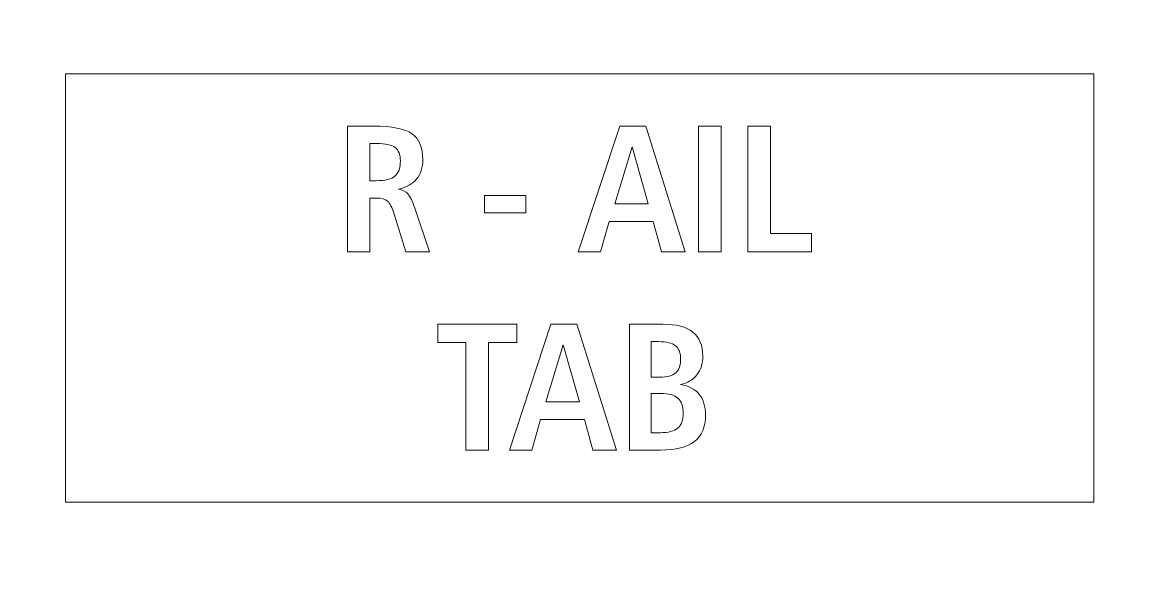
# Model space of a CAD drawing. Header units: millimetres. Extents: x -170 to 781, y -239 to -77.
# Drawn here: x 553.67 to 579.95, y -135.79 to -122.96 of the extents above; entities that cross this region are included whole.
import ezdxf

# ---------------------------------------------------------------- set-up
doc = ezdxf.new("R2010")
doc.units = ezdxf.units.MM
doc.header["$MEASUREMENT"] = 0
for name, color, linetype in [('Cut', 7, 'Continuous'), ('Engrave', 7, 'Continuous'), ('Mask', 7, 'Continuous')]:
    doc.layers.add(name, color=color, linetype=linetype)

msp = doc.modelspace()

# ---------------------------------------------------------------- linework, layer by layer
at = {"layer": 'Cut', "color": 250, "lineweight": 9}
msp.add_open_spline([(625.8935, -133.0419), (625.8935, -133.0419), (625.8935, -185.2646), (625.8935, -185.2646), (625.8935, -185.2646), (625.8935, -185.2654), (625.8935, -185.2661), (625.8935, -185.2669), (625.8935, -185.2669), (625.8935, -185.2669), (625.8935, -189.7544), (625.8935, -189.7544), (625.8935, -189.7544), (625.8935, -189.7544), (625.8935, -204.7521), (625.8935, -204.7521), (625.8935, -204.7521), (625.8935, -204.7529), (625.8935, -204.7536), (625.8935, -204.7544), (625.8935, -204.7544), (625.8935, -204.7544), (625.8935, -211.5419), (625.8935, -211.5419), (625.8935, -211.5419), (625.8935, -211.5419), (625.8935, -218.3294), (625.8935, -218.3294), (625.8935, -218.3294), (625.8933, -218.7274), (625.7349, -219.1091), (625.4532, -219.3904), (625.4532, -219.3904), (625.1716, -219.6717), (624.7916, -219.8296), (624.3935, -219.8294), (624.3935, -219.8294), (624.3935, -219.8294), (621.931, -219.8294), (621.931, -219.8294), (621.931, -219.8294), (619.7874, -219.8294), (617.8067, -220.973), (616.7349, -222.8294), (616.7349, -222.8294), (615.6631, -224.6858), (615.6631, -226.973), (616.7349, -228.8294), (616.7349, -228.8294), (617.8067, -230.6858), (619.7874, -231.8294), (621.931, -231.8294), (621.931, -231.8294), (621.931, -231.8294), (624.3935, -231.8294), (624.3935, -231.8294), (624.3935, -231.8294), (624.7916, -231.8296), (625.1733, -231.988), (625.4546, -232.2697), (625.4546, -232.2697), (625.7359, -232.5513), (625.8938, -232.9313), (625.8935, -233.3294), (625.8935, -233.3294), (625.8935, -233.3294), (625.8935, -237.8169), (625.8935, -237.8169), (625.8935, -237.8169), (625.8933, -238.2149), (625.7349, -238.5966), (625.4532, -238.8779), (625.4532, -238.8779), (625.1716, -239.1592), (624.7916, -239.3171), (624.3935, -239.3169), (624.3935, -239.3169), (624.3935, -239.3169), (482.9435, -239.3169), (482.9435, -239.3169), (482.9435, -239.3169), (482.5455, -239.3166), (482.1638, -239.1582), (481.8825, -238.8766), (481.8825, -238.8766), (481.6012, -238.5949), (481.4433, -238.2149), (481.4435, -237.8169), (481.4435, -237.8169), (481.4435, -237.8169), (481.4435, -233.3294), (481.4435, -233.3294), (481.4435, -233.3294), (481.4438, -232.9313), (481.6022, -232.5496), (481.8838, -232.2683), (481.8838, -232.2683), (482.1655, -231.987), (482.5455, -231.8291), (482.9435, -231.8294), (482.9435, -231.8294), (482.9435, -231.8294), (485.406, -231.8294), (485.406, -231.8294), (485.406, -231.8294), (487.5496, -231.8294), (489.5304, -230.6858), (490.6022, -228.8294), (490.6022, -228.8294), (491.674, -226.973), (491.674, -224.6858), (490.6022, -222.8294), (490.6022, -222.8294), (489.5304, -220.973), (487.5496, -219.8294), (485.406, -219.8294), (485.406, -219.8294), (485.406, -219.8294), (482.9435, -219.8294), (482.9435, -219.8294), (482.9435, -219.8294), (482.5455, -219.8291), (482.1638, -219.6707), (481.8825, -219.3891), (481.8825, -219.3891), (481.6012, -219.1074), (481.4433, -218.7274), (481.4435, -218.3294), (481.4435, -218.3294), (481.4435, -218.3294), (481.4435, -211.5419), (481.4435, -211.5419), (481.4435, -211.5419), (481.4435, -211.5419), (481.4435, -204.7544), (481.4435, -204.7544), (481.4435, -204.7544), (481.4435, -204.7544), (481.4435, -189.7559), (481.4435, -189.7559), (481.4435, -189.7559), (481.4435, -189.7554), (481.4435, -189.7549), (481.4435, -189.7544), (481.4435, -189.7544), (481.4435, -189.7544), (481.4435, -185.2669), (481.4435, -185.2669), (481.4435, -185.2669), (481.4435, -185.2669), (481.4435, -133.0434), (481.4435, -133.0434), (481.4435, -133.0434), (481.4435, -133.0429), (481.4435, -133.0424), (481.4435, -133.0419), (481.4435, -133.0419), (481.4435, -133.0419), (481.4435, -128.5544), (481.4435, -128.5544), (481.4435, -128.5544), (481.4435, -128.5544), (481.4435, -113.5559), (481.4435, -113.5559), (481.4435, -113.5559), (481.4435, -113.5554), (481.4435, -113.5549), (481.4435, -113.5544), (481.4435, -113.5544), (481.4435, -113.5544), (481.4435, -106.7669), (481.4435, -106.7669), (481.4435, -106.7669), (481.4435, -106.7669), (481.4435, -99.9794), (481.4435, -99.9794), (481.4435, -99.9794), (481.4438, -99.5813), (481.6022, -99.1996), (481.8838, -98.9183), (481.8838, -98.9183), (482.1655, -98.637), (482.5455, -98.4791), (482.9435, -98.4794), (482.9435, -98.4794), (482.9435, -98.4794), (485.406, -98.4794), (485.406, -98.4794), (485.406, -98.4794), (487.5496, -98.4794), (489.5304, -97.3358), (490.6022, -95.4794), (490.6022, -95.4794), (491.674, -93.623), (491.674, -91.3358), (490.6022, -89.4794), (490.6022, -89.4794), (489.5304, -87.623), (487.5496, -86.4794), (485.406, -86.4794), (485.406, -86.4794), (485.406, -86.4794), (482.9435, -86.4794), (482.9435, -86.4794), (482.9435, -86.4794), (482.5455, -86.4791), (482.1638, -86.3207), (481.8825, -86.0391), (481.8825, -86.0391), (481.6012, -85.7574), (481.4433, -85.3774), (481.4435, -84.9794), (481.4435, -84.9794), (481.4435, -84.9794), (481.4435, -80.4919), (481.4435, -80.4919), (481.4435, -80.4919), (481.4438, -80.0938), (481.6022, -79.7121), (481.8838, -79.4308), (481.8838, -79.4308), (482.1655, -79.1495), (482.5455, -78.9916), (482.9435, -78.9919), (482.9435, -78.9919), (482.9435, -78.9919), (624.3935, -78.9919), (624.3935, -78.9919), (624.3935, -78.9919), (624.7916, -78.9921), (625.1733, -79.1505), (625.4546, -79.4322), (625.4546, -79.4322), (625.7359, -79.7138), (625.8938, -80.0938), (625.8935, -80.4919), (625.8935, -80.4919), (625.8935, -80.4919), (625.8935, -84.9794), (625.8935, -84.9794), (625.8935, -84.9794), (625.8933, -85.3774), (625.7349, -85.7591), (625.4532, -86.0404), (625.4532, -86.0404), (625.1716, -86.3217), (624.7916, -86.4796), (624.3935, -86.4794), (624.3935, -86.4794), (624.3935, -86.4794), (621.931, -86.4794), (621.931, -86.4794), (621.931, -86.4794), (619.7874, -86.4794), (617.8067, -87.623), (616.7349, -89.4794), (616.7349, -89.4794), (615.6631, -91.3358), (615.6631, -93.623), (616.7349, -95.4794), (616.7349, -95.4794), (617.8067, -97.3358), (619.7874, -98.4794), (621.931, -98.4794), (621.931, -98.4794), (621.931, -98.4794), (624.3935, -98.4794), (624.3935, -98.4794), (624.3935, -98.4794), (624.7916, -98.4796), (625.1733, -98.638), (625.4546, -98.9197), (625.4546, -98.9197), (625.7359, -99.2013), (625.8938, -99.5813), (625.8935, -99.9794), (625.8935, -99.9794), (625.8935, -99.9794), (625.8935, -106.7669), (625.8935, -106.7669), (625.8935, -106.7669), (625.8935, -106.7669), (625.8935, -113.5544), (625.8935, -113.5544), (625.8935, -113.5544), (625.8935, -113.5544), (625.8935, -128.5521), (625.8935, -128.5521), (625.8935, -128.5521), (625.8935, -128.5529), (625.8935, -128.5536), (625.8935, -128.5544), (625.8935, -128.5544), (625.8935, -128.5544), (625.8935, -133.0419), (625.8935, -133.0419)], degree=3, knots=[0, 0, 0, 0, 0.0133333, 0.0133333, 0.0133333, 0.0133333, 0.0266667, 0.0266667, 0.0266667, 0.0266667, 0.04, 0.04, 0.04, 0.04, 0.0533333, 0.0533333, 0.0533333, 0.0533333, 0.0666667, 0.0666667, 0.0666667, 0.0666667, 0.08, 0.08, 0.08, 0.08, 0.0933333, 0.0933333, 0.0933333, 0.0933333, 0.1066667, 0.1066667, 0.1066667, 0.1066667, 0.12, 0.12, 0.12, 0.12, 0.1333333, 0.1333333, 0.1333333, 0.1333333, 0.1466667, 0.1466667, 0.1466667, 0.1466667, 0.16, 0.16, 0.16, 0.16, 0.1733333, 0.1733333, 0.1733333, 0.1733333, 0.1866667, 0.1866667, 0.1866667, 0.1866667, 0.2, 0.2, 0.2, 0.2, 0.2133333, 0.2133333, 0.2133333, 0.2133333, 0.2266667, 0.2266667, 0.2266667, 0.2266667, 0.24, 0.24, 0.24, 0.24, 0.2533333, 0.2533333, 0.2533333, 0.2533333, 0.2666667, 0.2666667, 0.2666667, 0.2666667, 0.28, 0.28, 0.28, 0.28, 0.2933333, 0.2933333, 0.2933333, 0.2933333, 0.3066667, 0.3066667, 0.3066667, 0.3066667, 0.32, 0.32, 0.32, 0.32, 0.3333333, 0.3333333, 0.3333333, 0.3333333, 0.3466667, 0.3466667, 0.3466667, 0.3466667, 0.36, 0.36, 0.36, 0.36, 0.3733333, 0.3733333, 0.3733333, 0.3733333, 0.3866667, 0.3866667, 0.3866667, 0.3866667, 0.4, 0.4, 0.4, 0.4, 0.4133333, 0.4133333, 0.4133333, 0.4133333, 0.4266667, 0.4266667, 0.4266667, 0.4266667, 0.44, 0.44, 0.44, 0.44, 0.4533333, 0.4533333, 0.4533333, 0.4533333, 0.4666667, 0.4666667, 0.4666667, 0.4666667, 0.48, 0.48, 0.48, 0.48, 0.4933333, 0.4933333, 0.4933333, 0.4933333, 0.5066667, 0.5066667, 0.5066667, 0.5066667, 0.52, 0.52, 0.52, 0.52, 0.5333333, 0.5333333, 0.5333333, 0.5333333, 0.5466667, 0.5466667, 0.5466667, 0.5466667, 0.56, 0.56, 0.56, 0.56, 0.5733333, 0.5733333, 0.5733333, 0.5733333, 0.5866667, 0.5866667, 0.5866667, 0.5866667, 0.6, 0.6, 0.6, 0.6, 0.6133333, 0.6133333, 0.6133333, 0.6133333, 0.6266667, 0.6266667, 0.6266667, 0.6266667, 0.64, 0.64, 0.64, 0.64, 0.6533333, 0.6533333, 0.6533333, 0.6533333, 0.6666667, 0.6666667, 0.6666667, 0.6666667, 0.68, 0.68, 0.68, 0.68, 0.6933333, 0.6933333, 0.6933333, 0.6933333, 0.7066667, 0.7066667, 0.7066667, 0.7066667, 0.72, 0.72, 0.72, 0.72, 0.7333333, 0.7333333, 0.7333333, 0.7333333, 0.7466667, 0.7466667, 0.7466667, 0.7466667, 0.76, 0.76, 0.76, 0.76, 0.7733333, 0.7733333, 0.7733333, 0.7733333, 0.7866667, 0.7866667, 0.7866667, 0.7866667, 0.8, 0.8, 0.8, 0.8, 0.8133333, 0.8133333, 0.8133333, 0.8133333, 0.8266667, 0.8266667, 0.8266667, 0.8266667, 0.84, 0.84, 0.84, 0.84, 0.8533333, 0.8533333, 0.8533333, 0.8533333, 0.8666667, 0.8666667, 0.8666667, 0.8666667, 0.88, 0.88, 0.88, 0.88, 0.8933333, 0.8933333, 0.8933333, 0.8933333, 0.9066667, 0.9066667, 0.9066667, 0.9066667, 0.92, 0.92, 0.92, 0.92, 0.9333333, 0.9333333, 0.9333333, 0.9333333, 0.9466667, 0.9466667, 0.9466667, 0.9466667, 0.96, 0.96, 0.96, 0.96, 0.9733333, 0.9733333, 0.9733333, 0.9733333, 1, 1, 1, 1], dxfattribs=at)
at = {"layer": 'Engrave', "color": 240, "lineweight": 9}
for points, knots in [([(561.2541, -125.3731), (561.2541, -125.3731), (561.8552, -125.3731), (561.8552, -125.3731), (561.8552, -125.3731), (562.2891, -125.3731), (562.5904, -125.4331), (562.7583, -125.553), (562.7583, -125.553), (562.9269, -125.6729), (563.0109, -125.874), (563.0109, -126.157), (563.0109, -126.157), (563.0109, -126.3404), (562.9629, -126.4907), (562.867, -126.6078), (562.867, -126.6078), (562.771, -126.7249), (562.6292, -126.8039), (562.4429, -126.8456), (562.4429, -126.8456), (562.5353, -126.8618), (562.6087, -126.8992), (562.6623, -126.9578), (562.6623, -126.9578), (562.7167, -127.0163), (562.7703, -127.1271), (562.8239, -127.2894), (562.8239, -127.2894), (562.8239, -127.2894), (563.1682, -128.311), (563.1682, -128.311), (563.1682, -128.311), (563.1682, -128.311), (562.6122, -128.311), (562.6122, -128.311), (562.6122, -128.311), (562.6122, -128.311), (562.3413, -127.4298), (562.3413, -127.4298), (562.3413, -127.4298), (562.2933, -127.2731), (562.2425, -127.1708), (562.1882, -127.1243), (562.1882, -127.1243), (562.1339, -127.077), (562.0499, -127.0537), (561.9356, -127.0537), (561.9356, -127.0537), (561.9356, -127.0537), (561.7748, -127.0537), (561.7748, -127.0537), (561.7748, -127.0537), (561.7748, -127.0537), (561.7748, -128.311), (561.7748, -128.311), (561.7748, -128.311), (561.7748, -128.311), (561.2541, -128.311), (561.2541, -128.311), (561.2541, -128.311), (561.2541, -128.311), (561.2541, -125.3731), (561.2541, -125.3731)], [0, 0, 0, 0, 0.0588235, 0.0588235, 0.0588235, 0.0588235, 0.1176471, 0.1176471, 0.1176471, 0.1176471, 0.1764706, 0.1764706, 0.1764706, 0.1764706, 0.2352941, 0.2352941, 0.2352941, 0.2352941, 0.2941176, 0.2941176, 0.2941176, 0.2941176, 0.3529412, 0.3529412, 0.3529412, 0.3529412, 0.4117647, 0.4117647, 0.4117647, 0.4117647, 0.4705882, 0.4705882, 0.4705882, 0.4705882, 0.5294118, 0.5294118, 0.5294118, 0.5294118, 0.5882353, 0.5882353, 0.5882353, 0.5882353, 0.6470588, 0.6470588, 0.6470588, 0.6470588, 0.7058824, 0.7058824, 0.7058824, 0.7058824, 0.7647059, 0.7647059, 0.7647059, 0.7647059, 0.8235294, 0.8235294, 0.8235294, 0.8235294, 0.8823529, 0.8823529, 0.8823529, 0.8823529, 1, 1, 1, 1]), ([(567.6048, -125.3731), (567.6048, -125.3731), (568.2144, -125.3731), (568.2144, -125.3731), (568.2144, -125.3731), (568.2144, -125.3731), (569.1365, -128.311), (569.1365, -128.311), (569.1365, -128.311), (569.1365, -128.311), (568.5827, -128.311), (568.5827, -128.311), (568.5827, -128.311), (568.5827, -128.311), (568.3879, -127.5998), (568.3879, -127.5998), (568.3879, -127.5998), (568.3879, -127.5998), (567.3628, -127.5998), (567.3628, -127.5998), (567.3628, -127.5998), (567.3628, -127.5998), (567.1603, -128.311), (567.1603, -128.311), (567.1603, -128.311), (567.1603, -128.311), (566.6389, -128.311), (566.6389, -128.311), (566.6389, -128.311), (566.6389, -128.311), (567.6048, -125.3731), (567.6048, -125.3731)], [0, 0, 0, 0, 0.1111111, 0.1111111, 0.1111111, 0.1111111, 0.2222222, 0.2222222, 0.2222222, 0.2222222, 0.3333333, 0.3333333, 0.3333333, 0.3333333, 0.4444444, 0.4444444, 0.4444444, 0.4444444, 0.5555556, 0.5555556, 0.5555556, 0.5555556, 0.6666667, 0.6666667, 0.6666667, 0.6666667, 0.7777778, 0.7777778, 0.7777778, 0.7777778, 1, 1, 1, 1]), ([(569.4413, -125.3731), (569.4413, -125.3731), (569.9704, -125.3731), (569.9704, -125.3731), (569.9704, -125.3731), (569.9704, -125.3731), (569.9704, -128.311), (569.9704, -128.311), (569.9704, -128.311), (569.9704, -128.311), (569.4413, -128.311), (569.4413, -128.311), (569.4413, -128.311), (569.4413, -128.311), (569.4413, -125.3731), (569.4413, -125.3731)], [0, 0, 0, 0, 0.2, 0.2, 0.2, 0.2, 0.4, 0.4, 0.4, 0.4, 0.6, 0.6, 0.6, 0.6, 1, 1, 1, 1]), ([(570.5928, -125.3731), (570.5928, -125.3731), (571.1219, -125.3731), (571.1219, -125.3731), (571.1219, -125.3731), (571.1219, -125.3731), (571.1219, -127.8792), (571.1219, -127.8792), (571.1219, -127.8792), (571.1219, -127.8792), (572.0829, -127.8792), (572.0829, -127.8792), (572.0829, -127.8792), (572.0829, -127.8792), (572.0829, -128.311), (572.0829, -128.311), (572.0829, -128.311), (572.0829, -128.311), (570.5928, -128.311), (570.5928, -128.311), (570.5928, -128.311), (570.5928, -128.311), (570.5928, -125.3731), (570.5928, -125.3731)], [0, 0, 0, 0, 0.1428571, 0.1428571, 0.1428571, 0.1428571, 0.2857143, 0.2857143, 0.2857143, 0.2857143, 0.4285714, 0.4285714, 0.4285714, 0.4285714, 0.5714286, 0.5714286, 0.5714286, 0.5714286, 0.7142857, 0.7142857, 0.7142857, 0.7142857, 1, 1, 1, 1]), ([(561.7748, -125.7795), (561.7748, -125.7795), (561.7748, -126.6473), (561.7748, -126.6473), (561.7748, -126.6473), (561.7748, -126.6473), (561.9229, -126.6473), (561.9229, -126.6473), (561.9229, -126.6473), (562.1318, -126.6473), (562.2778, -126.612), (562.3611, -126.5422), (562.3611, -126.5422), (562.4443, -126.4716), (562.486, -126.3517), (562.486, -126.1824), (562.486, -126.1824), (562.486, -126.0363), (562.4457, -125.9326), (562.3653, -125.8712), (562.3653, -125.8712), (562.2849, -125.8098), (562.1416, -125.7795), (561.9356, -125.7795), (561.9356, -125.7795), (561.9356, -125.7795), (561.7748, -125.7795), (561.7748, -125.7795)], [0, 0, 0, 0, 0.125, 0.125, 0.125, 0.125, 0.25, 0.25, 0.25, 0.25, 0.375, 0.375, 0.375, 0.375, 0.5, 0.5, 0.5, 0.5, 0.625, 0.625, 0.625, 0.625, 0.75, 0.75, 0.75, 0.75, 1, 1, 1, 1]), ([(567.8962, -125.855), (567.8962, -125.855), (567.4891, -127.1849), (567.4891, -127.1849), (567.4891, -127.1849), (567.4891, -127.1849), (568.2722, -127.1849), (568.2722, -127.1849), (568.2722, -127.1849), (568.2722, -127.1849), (567.8962, -125.855), (567.8962, -125.855)], [0, 0, 0, 0, 0.25, 0.25, 0.25, 0.25, 0.5, 0.5, 0.5, 0.5, 1, 1, 1, 1]), ([(564.4503, -126.9902), (564.4503, -126.9902), (565.4155, -126.9902), (565.4155, -126.9902), (565.4155, -126.9902), (565.4155, -126.9902), (565.4155, -127.3966), (565.4155, -127.3966), (565.4155, -127.3966), (565.4155, -127.3966), (564.4503, -127.3966), (564.4503, -127.3966), (564.4503, -127.3966), (564.4503, -127.3966), (564.4503, -126.9902), (564.4503, -126.9902)], [0, 0, 0, 0, 0.2, 0.2, 0.2, 0.2, 0.4, 0.4, 0.4, 0.4, 0.6, 0.6, 0.6, 0.6, 1, 1, 1, 1]), ([(563.3619, -129.9978), (563.3619, -129.9978), (565.2034, -129.9978), (565.2034, -129.9978), (565.2034, -129.9978), (565.2034, -129.9978), (565.2034, -130.4211), (565.2034, -130.4211), (565.2034, -130.4211), (565.2034, -130.4211), (564.5472, -130.4211), (564.5472, -130.4211), (564.5472, -130.4211), (564.5472, -130.4211), (564.5472, -132.9357), (564.5472, -132.9357), (564.5472, -132.9357), (564.5472, -132.9357), (564.0138, -132.9357), (564.0138, -132.9357), (564.0138, -132.9357), (564.0138, -132.9357), (564.0138, -130.4211), (564.0138, -130.4211), (564.0138, -130.4211), (564.0138, -130.4211), (563.3619, -130.4211), (563.3619, -130.4211), (563.3619, -130.4211), (563.3619, -130.4211), (563.3619, -129.9978), (563.3619, -129.9978)], [0, 0, 0, 0, 0.1111111, 0.1111111, 0.1111111, 0.1111111, 0.2222222, 0.2222222, 0.2222222, 0.2222222, 0.3333333, 0.3333333, 0.3333333, 0.3333333, 0.4444444, 0.4444444, 0.4444444, 0.4444444, 0.5555556, 0.5555556, 0.5555556, 0.5555556, 0.6666667, 0.6666667, 0.6666667, 0.6666667, 0.7777778, 0.7777778, 0.7777778, 0.7777778, 1, 1, 1, 1]), ([(565.9979, -129.9978), (565.9979, -129.9978), (566.6075, -129.9978), (566.6075, -129.9978), (566.6075, -129.9978), (566.6075, -129.9978), (567.5296, -132.9357), (567.5296, -132.9357), (567.5296, -132.9357), (567.5296, -132.9357), (566.9758, -132.9357), (566.9758, -132.9357), (566.9758, -132.9357), (566.9758, -132.9357), (566.781, -132.2245), (566.781, -132.2245), (566.781, -132.2245), (566.781, -132.2245), (565.7559, -132.2245), (565.7559, -132.2245), (565.7559, -132.2245), (565.7559, -132.2245), (565.5534, -132.9357), (565.5534, -132.9357), (565.5534, -132.9357), (565.5534, -132.9357), (565.032, -132.9357), (565.032, -132.9357), (565.032, -132.9357), (565.032, -132.9357), (565.9979, -129.9978), (565.9979, -129.9978)], [0, 0, 0, 0, 0.1111111, 0.1111111, 0.1111111, 0.1111111, 0.2222222, 0.2222222, 0.2222222, 0.2222222, 0.3333333, 0.3333333, 0.3333333, 0.3333333, 0.4444444, 0.4444444, 0.4444444, 0.4444444, 0.5555556, 0.5555556, 0.5555556, 0.5555556, 0.6666667, 0.6666667, 0.6666667, 0.6666667, 0.7777778, 0.7777778, 0.7777778, 0.7777778, 1, 1, 1, 1]), ([(567.8344, -129.9978), (567.8344, -129.9978), (568.6133, -129.9978), (568.6133, -129.9978), (568.6133, -129.9978), (568.9273, -129.9978), (569.1608, -130.0592), (569.3146, -130.1826), (569.3146, -130.1826), (569.4677, -130.3061), (569.5446, -130.4924), (569.5446, -130.7421), (569.5446, -130.7421), (569.5446, -130.9199), (569.4995, -131.066), (569.4084, -131.1803), (569.4084, -131.1803), (569.3174, -131.2946), (569.189, -131.3694), (569.0239, -131.404), (569.0239, -131.404), (569.2208, -131.4406), (569.3675, -131.5182), (569.4635, -131.6361), (569.4635, -131.6361), (569.5601, -131.7539), (569.6081, -131.9148), (569.6081, -132.1194), (569.6081, -132.1194), (569.6081, -132.3974), (569.5227, -132.6034), (569.3513, -132.736), (569.3513, -132.736), (569.1798, -132.8694), (568.9146, -132.9357), (568.5554, -132.9357), (568.5554, -132.9357), (568.5554, -132.9357), (567.8344, -132.9357), (567.8344, -132.9357), (567.8344, -132.9357), (567.8344, -132.9357), (567.8344, -129.9978), (567.8344, -129.9978)], [0, 0, 0, 0, 0.0833333, 0.0833333, 0.0833333, 0.0833333, 0.1666667, 0.1666667, 0.1666667, 0.1666667, 0.25, 0.25, 0.25, 0.25, 0.3333333, 0.3333333, 0.3333333, 0.3333333, 0.4166667, 0.4166667, 0.4166667, 0.4166667, 0.5, 0.5, 0.5, 0.5, 0.5833333, 0.5833333, 0.5833333, 0.5833333, 0.6666667, 0.6666667, 0.6666667, 0.6666667, 0.75, 0.75, 0.75, 0.75, 0.8333333, 0.8333333, 0.8333333, 0.8333333, 1, 1, 1, 1]), ([(566.2893, -130.4797), (566.2893, -130.4797), (565.8822, -131.8096), (565.8822, -131.8096), (565.8822, -131.8096), (565.8822, -131.8096), (566.6653, -131.8096), (566.6653, -131.8096), (566.6653, -131.8096), (566.6653, -131.8096), (566.2893, -130.4797), (566.2893, -130.4797)], [0, 0, 0, 0, 0.25, 0.25, 0.25, 0.25, 0.5, 0.5, 0.5, 0.5, 1, 1, 1, 1]), ([(568.3424, -130.4042), (568.3424, -130.4042), (568.3424, -131.2339), (568.3424, -131.2339), (568.3424, -131.2339), (568.3424, -131.2339), (568.547, -131.2339), (568.547, -131.2339), (568.547, -131.2339), (568.7121, -131.2339), (568.8334, -131.2), (568.9117, -131.133), (568.9117, -131.133), (568.9893, -131.0653), (569.0282, -130.9595), (569.0282, -130.8148), (569.0282, -130.8148), (569.0282, -130.6716), (568.9879, -130.5679), (568.9075, -130.5023), (568.9075, -130.5023), (568.8271, -130.4366), (568.6951, -130.4042), (568.5117, -130.4042), (568.5117, -130.4042), (568.5117, -130.4042), (568.3424, -130.4042), (568.3424, -130.4042)], [0, 0, 0, 0, 0.125, 0.125, 0.125, 0.125, 0.25, 0.25, 0.25, 0.25, 0.375, 0.375, 0.375, 0.375, 0.5, 0.5, 0.5, 0.5, 0.625, 0.625, 0.625, 0.625, 0.75, 0.75, 0.75, 0.75, 1, 1, 1, 1]), ([(568.3424, -131.6149), (568.3424, -131.6149), (568.3424, -132.5293), (568.3424, -132.5293), (568.3424, -132.5293), (568.3424, -132.5293), (568.5554, -132.5293), (568.5554, -132.5293), (568.5554, -132.5293), (568.7396, -132.5293), (568.8743, -132.4933), (568.9597, -132.4206), (568.9597, -132.4206), (569.0451, -132.348), (569.0874, -132.2337), (569.0874, -132.0763), (569.0874, -132.0763), (569.0874, -131.9134), (569.0458, -131.7962), (568.9625, -131.7236), (568.9625, -131.7236), (568.8793, -131.6509), (568.7438, -131.6149), (568.5554, -131.6149), (568.5554, -131.6149), (568.5554, -131.6149), (568.3424, -131.6149), (568.3424, -131.6149)], [0, 0, 0, 0, 0.125, 0.125, 0.125, 0.125, 0.25, 0.25, 0.25, 0.25, 0.375, 0.375, 0.375, 0.375, 0.5, 0.5, 0.5, 0.5, 0.625, 0.625, 0.625, 0.625, 0.75, 0.75, 0.75, 0.75, 1, 1, 1, 1])]:
    msp.add_open_spline(points, degree=3, knots=knots, dxfattribs=at)
at = {"layer": 'Mask', "color": 2, "lineweight": 9}
msp.add_open_spline([(554.6684, -124.1544), (554.6684, -124.1544), (578.6684, -124.1544), (578.6684, -124.1544), (578.6684, -124.1544), (578.6684, -124.1544), (578.6684, -134.1544), (578.6684, -134.1544), (578.6684, -134.1544), (578.6684, -134.1544), (554.6684, -134.1544), (554.6684, -134.1544), (554.6684, -134.1544), (554.6684, -134.1544), (554.6684, -124.1544), (554.6684, -124.1544)], degree=3, knots=[0, 0, 0, 0, 0.2, 0.2, 0.2, 0.2, 0.4, 0.4, 0.4, 0.4, 0.6, 0.6, 0.6, 0.6, 1, 1, 1, 1], dxfattribs=at)

doc.saveas('drawing.dxf')
